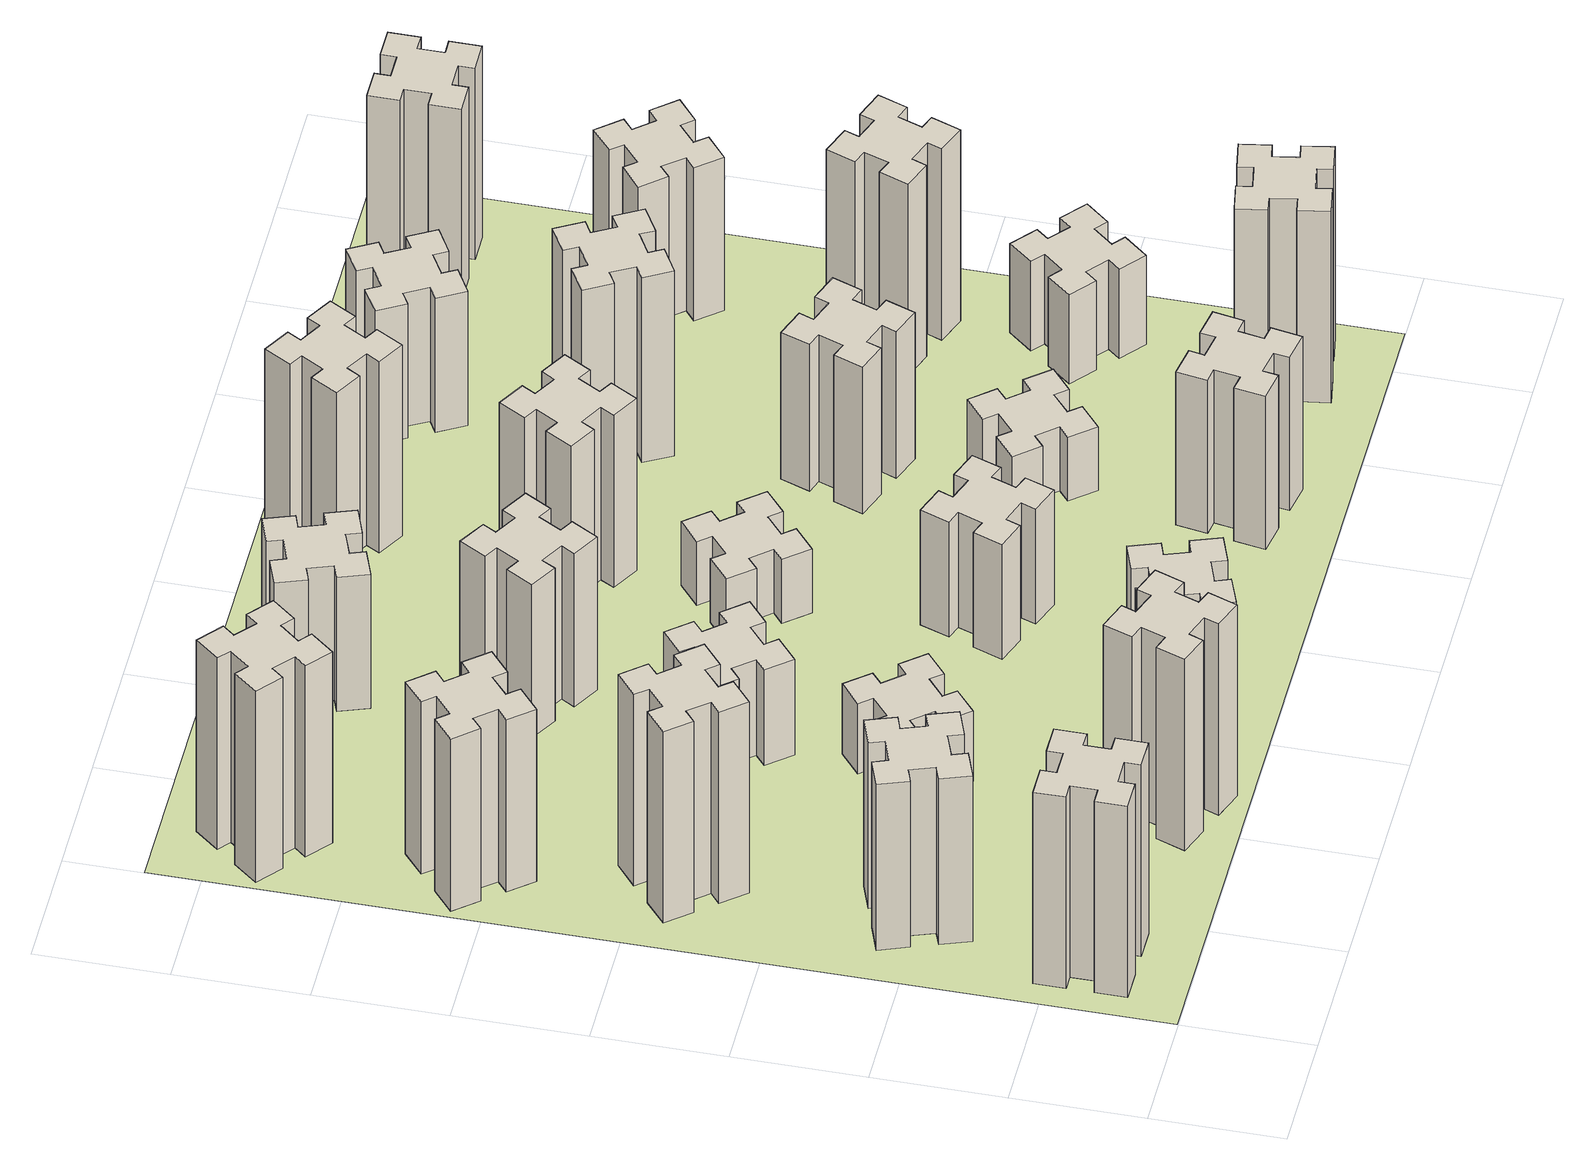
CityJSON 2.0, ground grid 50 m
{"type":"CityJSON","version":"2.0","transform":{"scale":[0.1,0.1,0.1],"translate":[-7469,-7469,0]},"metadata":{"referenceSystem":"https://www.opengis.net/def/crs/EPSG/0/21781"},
"CityObjects":{
"building1":{"type":"Building","attributes":{"class":"1000","function":"1000","usage":"1000","yearOfConstruction":2016,"roofType":"1000","measuredHeight":90,"storeysAboveGround":30,"storeysBelowGround":0},"geometry":[{"type":"Solid","lod":"1","boundaries":[[[[0,1,2,3,4,5,6,7,8,9,10,11,12,13,14,15,16,17,18,19]],[[17,16,20,21]],[[16,15,22,20]],[[15,14,23,22]],[[14,13,24,23]],[[13,12,25,24]],[[12,11,26,25]],[[11,10,27,26]],[[10,9,28,27]],[[9,8,29,28]],[[8,7,30,29]],[[7,6,31,30]],[[6,5,32,31]],[[5,4,33,32]],[[4,3,34,33]],[[3,2,35,34]],[[2,1,36,35]],[[1,0,37,36]],[[0,19,38,37]],[[19,18,39,38]],[[18,17,21,39]],[[24,25,26,27,28,29,30,31,32,33,34,35,36,37,38,39,21,20,22,23]]]]}]},
"building2":{"type":"Building","attributes":{"class":"1000","function":"1000","usage":"1000","yearOfConstruction":2016,"roofType":"1000","measuredHeight":78,"storeysAboveGround":30,"storeysBelowGround":0},"geometry":[{"type":"Solid","lod":"1","boundaries":[[[[40,41,42,43,44,45,46,47,48,49,50,51,52,53,54,55,56,57,58,59]],[[57,56,60,61]],[[56,55,62,60]],[[55,54,63,62]],[[54,53,64,63]],[[53,52,65,64]],[[52,51,66,65]],[[51,50,67,66]],[[50,49,68,67]],[[49,48,69,68]],[[48,47,70,69]],[[47,46,71,70]],[[46,45,72,71]],[[45,44,73,72]],[[44,43,74,73]],[[43,42,75,74]],[[42,41,76,75]],[[41,40,77,76]],[[40,59,78,77]],[[59,58,79,78]],[[58,57,61,79]],[[64,65,66,67,68,69,70,71,72,73,74,75,76,77,78,79,61,60,62,63]]]]}]},
"building3":{"type":"Building","attributes":{"class":"1000","function":"1000","usage":"1000","yearOfConstruction":2016,"roofType":"1000","measuredHeight":90,"storeysAboveGround":30,"storeysBelowGround":0},"geometry":[{"type":"Solid","lod":"1","boundaries":[[[[80,81,82,83,84,85,86,87,88,89,90,91,92,93,94,95,96,97,98,99]],[[97,96,100,101]],[[96,95,102,100]],[[95,94,103,102]],[[94,93,104,103]],[[93,92,105,104]],[[92,91,106,105]],[[91,90,107,106]],[[90,89,108,107]],[[89,88,109,108]],[[88,87,110,109]],[[87,86,111,110]],[[86,85,112,111]],[[85,84,113,112]],[[84,83,114,113]],[[83,82,115,114]],[[82,81,116,115]],[[81,80,117,116]],[[80,99,118,117]],[[99,98,119,118]],[[98,97,101,119]],[[104,105,106,107,108,109,110,111,112,113,114,115,116,117,118,119,101,100,102,103]]]]}]},
"building4":{"type":"Building","attributes":{"class":"1000","function":"1000","usage":"1000","yearOfConstruction":2016,"roofType":"1000","measuredHeight":81,"storeysAboveGround":30,"storeysBelowGround":0},"geometry":[{"type":"Solid","lod":"1","boundaries":[[[[120,121,122,123,124,125,126,127,128,129,130,131,132,133,134,135,136,137,138,139]],[[137,136,140,141]],[[136,135,142,140]],[[135,134,143,142]],[[134,133,144,143]],[[133,132,145,144]],[[132,131,146,145]],[[131,130,147,146]],[[130,129,148,147]],[[129,128,149,148]],[[128,127,150,149]],[[127,126,151,150]],[[126,125,152,151]],[[125,124,153,152]],[[124,123,154,153]],[[123,122,155,154]],[[122,121,156,155]],[[121,120,157,156]],[[120,139,158,157]],[[139,138,159,158]],[[138,137,141,159]],[[144,145,146,147,148,149,150,151,152,153,154,155,156,157,158,159,141,140,142,143]]]]}]},
"building5":{"type":"Building","attributes":{"class":"1000","function":"1000","usage":"1000","yearOfConstruction":2016,"roofType":"1000","measuredHeight":90,"storeysAboveGround":30,"storeysBelowGround":0},"geometry":[{"type":"Solid","lod":"1","boundaries":[[[[160,161,162,163,164,165,166,167,168,169,170,171,172,173,174,175,176,177,178,179]],[[177,176,180,181]],[[176,175,182,180]],[[175,174,183,182]],[[174,173,184,183]],[[173,172,185,184]],[[172,171,186,185]],[[171,170,187,186]],[[170,169,188,187]],[[169,168,189,188]],[[168,167,190,189]],[[167,166,191,190]],[[166,165,192,191]],[[165,164,193,192]],[[164,163,194,193]],[[163,162,195,194]],[[162,161,196,195]],[[161,160,197,196]],[[160,179,198,197]],[[179,178,199,198]],[[178,177,181,199]],[[184,185,186,187,188,189,190,191,192,193,194,195,196,197,198,199,181,180,182,183]]]]}]},
"building6":{"type":"Building","attributes":{"class":"1000","function":"1000","usage":"1000","yearOfConstruction":2016,"roofType":"1000","measuredHeight":90,"storeysAboveGround":30,"storeysBelowGround":0},"geometry":[{"type":"Solid","lod":"1","boundaries":[[[[200,201,202,203,204,205,206,207,208,209,210,211,212,213,214,215,216,217,218,219]],[[217,216,220,221]],[[216,215,222,220]],[[215,214,223,222]],[[214,213,224,223]],[[213,212,225,224]],[[212,211,226,225]],[[211,210,227,226]],[[210,209,228,227]],[[209,208,229,228]],[[208,207,230,229]],[[207,206,231,230]],[[206,205,232,231]],[[205,204,233,232]],[[204,203,234,233]],[[203,202,235,234]],[[202,201,236,235]],[[201,200,237,236]],[[200,219,238,237]],[[219,218,239,238]],[[218,217,221,239]],[[224,225,226,227,228,229,230,231,232,233,234,235,236,237,238,239,221,220,222,223]]]]}]},
"building7":{"type":"Building","attributes":{"class":"1000","function":"1000","usage":"1000","yearOfConstruction":2016,"roofType":"1000","measuredHeight":33,"storeysAboveGround":30,"storeysBelowGround":0},"geometry":[{"type":"Solid","lod":"1","boundaries":[[[[240,241,242,243,244,245,246,247,248,249,250,251,252,253,254,255,256,257,258,259]],[[257,256,260,261]],[[256,255,262,260]],[[255,254,263,262]],[[254,253,264,263]],[[253,252,265,264]],[[252,251,266,265]],[[251,250,267,266]],[[250,249,268,267]],[[249,248,269,268]],[[248,247,270,269]],[[247,246,271,270]],[[246,245,272,271]],[[245,244,273,272]],[[244,243,274,273]],[[243,242,275,274]],[[242,241,276,275]],[[241,240,277,276]],[[240,259,278,277]],[[259,258,279,278]],[[258,257,261,279]],[[264,265,266,267,268,269,270,271,272,273,274,275,276,277,278,279,261,260,262,263]]]]}]},
"building8":{"type":"Building","attributes":{"class":"1000","function":"1000","usage":"1000","yearOfConstruction":2016,"roofType":"1000","measuredHeight":45,"storeysAboveGround":30,"storeysBelowGround":0},"geometry":[{"type":"Solid","lod":"1","boundaries":[[[[280,281,282,283,284,285,286,287,288,289,290,291,292,293,294,295,296,297,298,299]],[[297,296,300,301]],[[296,295,302,300]],[[295,294,303,302]],[[294,293,304,303]],[[293,292,305,304]],[[292,291,306,305]],[[291,290,307,306]],[[290,289,308,307]],[[289,288,309,308]],[[288,287,310,309]],[[287,286,311,310]],[[286,285,312,311]],[[285,284,313,312]],[[284,283,314,313]],[[283,282,315,314]],[[282,281,316,315]],[[281,280,317,316]],[[280,299,318,317]],[[299,298,319,318]],[[298,297,301,319]],[[304,305,306,307,308,309,310,311,312,313,314,315,316,317,318,319,301,300,302,303]]]]}]},
"building9":{"type":"Building","attributes":{"class":"1000","function":"1000","usage":"1000","yearOfConstruction":2016,"roofType":"1000","measuredHeight":51,"storeysAboveGround":30,"storeysBelowGround":0},"geometry":[{"type":"Solid","lod":"1","boundaries":[[[[320,321,322,323,324,325,326,327,328,329,330,331,332,333,334,335,336,337,338,339]],[[337,336,340,341]],[[336,335,342,340]],[[335,334,343,342]],[[334,333,344,343]],[[333,332,345,344]],[[332,331,346,345]],[[331,330,347,346]],[[330,329,348,347]],[[329,328,349,348]],[[328,327,350,349]],[[327,326,351,350]],[[326,325,352,351]],[[325,324,353,352]],[[324,323,354,353]],[[323,322,355,354]],[[322,321,356,355]],[[321,320,357,356]],[[320,339,358,357]],[[339,338,359,358]],[[338,337,341,359]],[[344,345,346,347,348,349,350,351,352,353,354,355,356,357,358,359,341,340,342,343]]]]}]},
"building10":{"type":"Building","attributes":{"class":"1000","function":"1000","usage":"1000","yearOfConstruction":2016,"roofType":"1000","measuredHeight":72,"storeysAboveGround":30,"storeysBelowGround":0},"geometry":[{"type":"Solid","lod":"1","boundaries":[[[[360,361,362,363,364,365,366,367,368,369,370,371,372,373,374,375,376,377,378,379]],[[377,376,380,381]],[[376,375,382,380]],[[375,374,383,382]],[[374,373,384,383]],[[373,372,385,384]],[[372,371,386,385]],[[371,370,387,386]],[[370,369,388,387]],[[369,368,389,388]],[[368,367,390,389]],[[367,366,391,390]],[[366,365,392,391]],[[365,364,393,392]],[[364,363,394,393]],[[363,362,395,394]],[[362,361,396,395]],[[361,360,397,396]],[[360,379,398,397]],[[379,378,399,398]],[[378,377,381,399]],[[384,385,386,387,388,389,390,391,392,393,394,395,396,397,398,399,381,380,382,383]]]]}]},
"building11":{"type":"Building","attributes":{"class":"1000","function":"1000","usage":"1000","yearOfConstruction":2016,"roofType":"1000","measuredHeight":63,"storeysAboveGround":30,"storeysBelowGround":0},"geometry":[{"type":"Solid","lod":"1","boundaries":[[[[400,401,402,403,404,405,406,407,408,409,410,411,412,413,414,415,416,417,418,419]],[[417,416,420,421]],[[416,415,422,420]],[[415,414,423,422]],[[414,413,424,423]],[[413,412,425,424]],[[412,411,426,425]],[[411,410,427,426]],[[410,409,428,427]],[[409,408,429,428]],[[408,407,430,429]],[[407,406,431,430]],[[406,405,432,431]],[[405,404,433,432]],[[404,403,434,433]],[[403,402,435,434]],[[402,401,436,435]],[[401,400,437,436]],[[400,419,438,437]],[[419,418,439,438]],[[418,417,421,439]],[[424,425,426,427,428,429,430,431,432,433,434,435,436,437,438,439,421,420,422,423]]]]}]},
"building12":{"type":"Building","attributes":{"class":"1000","function":"1000","usage":"1000","yearOfConstruction":2016,"roofType":"1000","measuredHeight":54,"storeysAboveGround":30,"storeysBelowGround":0},"geometry":[{"type":"Solid","lod":"1","boundaries":[[[[440,441,442,443,444,445,446,447,448,449,450,451,452,453,454,455,456,457,458,459]],[[457,456,460,461]],[[456,455,462,460]],[[455,454,463,462]],[[454,453,464,463]],[[453,452,465,464]],[[452,451,466,465]],[[451,450,467,466]],[[450,449,468,467]],[[449,448,469,468]],[[448,447,470,469]],[[447,446,471,470]],[[446,445,472,471]],[[445,444,473,472]],[[444,443,474,473]],[[443,442,475,474]],[[442,441,476,475]],[[441,440,477,476]],[[440,459,478,477]],[[459,458,479,478]],[[458,457,461,479]],[[464,465,466,467,468,469,470,471,472,473,474,475,476,477,478,479,461,460,462,463]]]]}]},
"building13":{"type":"Building","attributes":{"class":"1000","function":"1000","usage":"1000","yearOfConstruction":2016,"roofType":"1000","measuredHeight":30,"storeysAboveGround":30,"storeysBelowGround":0},"geometry":[{"type":"Solid","lod":"1","boundaries":[[[[480,481,482,483,484,485,486,487,488,489,490,491,492,493,494,495,496,497,498,499]],[[497,496,500,501]],[[496,495,502,500]],[[495,494,503,502]],[[494,493,504,503]],[[493,492,505,504]],[[492,491,506,505]],[[491,490,507,506]],[[490,489,508,507]],[[489,488,509,508]],[[488,487,510,509]],[[487,486,511,510]],[[486,485,512,511]],[[485,484,513,512]],[[484,483,514,513]],[[483,482,515,514]],[[482,481,516,515]],[[481,480,517,516]],[[480,499,518,517]],[[499,498,519,518]],[[498,497,501,519]],[[504,505,506,507,508,509,510,511,512,513,514,515,516,517,518,519,501,500,502,503]]]]}]},
"building14":{"type":"Building","attributes":{"class":"1000","function":"1000","usage":"1000","yearOfConstruction":2016,"roofType":"1000","measuredHeight":81,"storeysAboveGround":30,"storeysBelowGround":0},"geometry":[{"type":"Solid","lod":"1","boundaries":[[[[520,521,522,523,524,525,526,527,528,529,530,531,532,533,534,535,536,537,538,539]],[[537,536,540,541]],[[536,535,542,540]],[[535,534,543,542]],[[534,533,544,543]],[[533,532,545,544]],[[532,531,546,545]],[[531,530,547,546]],[[530,529,548,547]],[[529,528,549,548]],[[528,527,550,549]],[[527,526,551,550]],[[526,525,552,551]],[[525,524,553,552]],[[524,523,554,553]],[[523,522,555,554]],[[522,521,556,555]],[[521,520,557,556]],[[520,539,558,557]],[[539,538,559,558]],[[538,537,541,559]],[[544,545,546,547,548,549,550,551,552,553,554,555,556,557,558,559,541,540,542,543]]]]}]},
"building15":{"type":"Building","attributes":{"class":"1000","function":"1000","usage":"1000","yearOfConstruction":2016,"roofType":"1000","measuredHeight":72,"storeysAboveGround":30,"storeysBelowGround":0},"geometry":[{"type":"Solid","lod":"1","boundaries":[[[[560,561,562,563,564,565,566,567,568,569,570,571,572,573,574,575,576,577,578,579]],[[577,576,580,581]],[[576,575,582,580]],[[575,574,583,582]],[[574,573,584,583]],[[573,572,585,584]],[[572,571,586,585]],[[571,570,587,586]],[[570,569,588,587]],[[569,568,589,588]],[[568,567,590,589]],[[567,566,591,590]],[[566,565,592,591]],[[565,564,593,592]],[[564,563,594,593]],[[563,562,595,594]],[[562,561,596,595]],[[561,560,597,596]],[[560,579,598,597]],[[579,578,599,598]],[[578,577,581,599]],[[584,585,586,587,588,589,590,591,592,593,594,595,596,597,598,599,581,580,582,583]]]]}]},
"building16":{"type":"Building","attributes":{"class":"1000","function":"1000","usage":"1000","yearOfConstruction":2016,"roofType":"1000","measuredHeight":90,"storeysAboveGround":30,"storeysBelowGround":0},"geometry":[{"type":"Solid","lod":"1","boundaries":[[[[600,601,602,603,604,605,606,607,608,609,610,611,612,613,614,615,616,617,618,619]],[[617,616,620,621]],[[616,615,622,620]],[[615,614,623,622]],[[614,613,624,623]],[[613,612,625,624]],[[612,611,626,625]],[[611,610,627,626]],[[610,609,628,627]],[[609,608,629,628]],[[608,607,630,629]],[[607,606,631,630]],[[606,605,632,631]],[[605,604,633,632]],[[604,603,634,633]],[[603,602,635,634]],[[602,601,636,635]],[[601,600,637,636]],[[600,619,638,637]],[[619,618,639,638]],[[618,617,621,639]],[[624,625,626,627,628,629,630,631,632,633,634,635,636,637,638,639,621,620,622,623]]]]}]},
"building17":{"type":"Building","attributes":{"class":"1000","function":"1000","usage":"1000","yearOfConstruction":2016,"roofType":"1000","measuredHeight":30,"storeysAboveGround":30,"storeysBelowGround":0},"geometry":[{"type":"Solid","lod":"1","boundaries":[[[[640,641,642,643,644,645,646,647,648,649,650,651,652,653,654,655,656,657,658,659]],[[657,656,660,661]],[[656,655,662,660]],[[655,654,663,662]],[[654,653,664,663]],[[653,652,665,664]],[[652,651,666,665]],[[651,650,667,666]],[[650,649,668,667]],[[649,648,669,668]],[[648,647,670,669]],[[647,646,671,670]],[[646,645,672,671]],[[645,644,673,672]],[[644,643,674,673]],[[643,642,675,674]],[[642,641,676,675]],[[641,640,677,676]],[[640,659,678,677]],[[659,658,679,678]],[[658,657,661,679]],[[664,665,666,667,668,669,670,671,672,673,674,675,676,677,678,679,661,660,662,663]]]]}]},
"building18":{"type":"Building","attributes":{"class":"1000","function":"1000","usage":"1000","yearOfConstruction":2016,"roofType":"1000","measuredHeight":69,"storeysAboveGround":30,"storeysBelowGround":0},"geometry":[{"type":"Solid","lod":"1","boundaries":[[[[680,681,682,683,684,685,686,687,688,689,690,691,692,693,694,695,696,697,698,699]],[[697,696,700,701]],[[696,695,702,700]],[[695,694,703,702]],[[694,693,704,703]],[[693,692,705,704]],[[692,691,706,705]],[[691,690,707,706]],[[690,689,708,707]],[[689,688,709,708]],[[688,687,710,709]],[[687,686,711,710]],[[686,685,712,711]],[[685,684,713,712]],[[684,683,714,713]],[[683,682,715,714]],[[682,681,716,715]],[[681,680,717,716]],[[680,699,718,717]],[[699,698,719,718]],[[698,697,701,719]],[[704,705,706,707,708,709,710,711,712,713,714,715,716,717,718,719,701,700,702,703]]]]}]},
"building19":{"type":"Building","attributes":{"class":"1000","function":"1000","usage":"1000","yearOfConstruction":2016,"roofType":"1000","measuredHeight":87,"storeysAboveGround":30,"storeysBelowGround":0},"geometry":[{"type":"Solid","lod":"1","boundaries":[[[[720,721,722,723,724,725,726,727,728,729,730,731,732,733,734,735,736,737,738,739]],[[737,736,740,741]],[[736,735,742,740]],[[735,734,743,742]],[[734,733,744,743]],[[733,732,745,744]],[[732,731,746,745]],[[731,730,747,746]],[[730,729,748,747]],[[729,728,749,748]],[[728,727,750,749]],[[727,726,751,750]],[[726,725,752,751]],[[725,724,753,752]],[[724,723,754,753]],[[723,722,755,754]],[[722,721,756,755]],[[721,720,757,756]],[[720,739,758,757]],[[739,738,759,758]],[[738,737,741,759]],[[744,745,746,747,748,749,750,751,752,753,754,755,756,757,758,759,741,740,742,743]]]]}]},
"building20":{"type":"Building","attributes":{"class":"1000","function":"1000","usage":"1000","yearOfConstruction":2016,"roofType":"1000","measuredHeight":90,"storeysAboveGround":30,"storeysBelowGround":0},"geometry":[{"type":"Solid","lod":"1","boundaries":[[[[760,761,762,763,764,765,766,767,768,769,770,771,772,773,774,775,776,777,778,779]],[[777,776,780,781]],[[776,775,782,780]],[[775,774,783,782]],[[774,773,784,783]],[[773,772,785,784]],[[772,771,786,785]],[[771,770,787,786]],[[770,769,788,787]],[[769,768,789,788]],[[768,767,790,789]],[[767,766,791,790]],[[766,765,792,791]],[[765,764,793,792]],[[764,763,794,793]],[[763,762,795,794]],[[762,761,796,795]],[[761,760,797,796]],[[760,779,798,797]],[[779,778,799,798]],[[778,777,781,799]],[[784,785,786,787,788,789,790,791,792,793,794,795,796,797,798,799,781,780,782,783]]]]}]},
"building21":{"type":"Building","attributes":{"class":"1000","function":"1000","usage":"1000","yearOfConstruction":2016,"roofType":"1000","measuredHeight":63,"storeysAboveGround":30,"storeysBelowGround":0},"geometry":[{"type":"Solid","lod":"1","boundaries":[[[[800,801,802,803,804,805,806,807,808,809,810,811,812,813,814,815,816,817,818,819]],[[817,816,820,821]],[[816,815,822,820]],[[815,814,823,822]],[[814,813,824,823]],[[813,812,825,824]],[[812,811,826,825]],[[811,810,827,826]],[[810,809,828,827]],[[809,808,829,828]],[[808,807,830,829]],[[807,806,831,830]],[[806,805,832,831]],[[805,804,833,832]],[[804,803,834,833]],[[803,802,835,834]],[[802,801,836,835]],[[801,800,837,836]],[[800,819,838,837]],[[819,818,839,838]],[[818,817,821,839]],[[824,825,826,827,828,829,830,831,832,833,834,835,836,837,838,839,821,820,822,823]]]]}]},
"building22":{"type":"Building","attributes":{"class":"1000","function":"1000","usage":"1000","yearOfConstruction":2016,"roofType":"1000","measuredHeight":42,"storeysAboveGround":30,"storeysBelowGround":0},"geometry":[{"type":"Solid","lod":"1","boundaries":[[[[840,841,842,843,844,845,846,847,848,849,850,851,852,853,854,855,856,857,858,859]],[[857,856,860,861]],[[856,855,862,860]],[[855,854,863,862]],[[854,853,864,863]],[[853,852,865,864]],[[852,851,866,865]],[[851,850,867,866]],[[850,849,868,867]],[[849,848,869,868]],[[848,847,870,869]],[[847,846,871,870]],[[846,845,872,871]],[[845,844,873,872]],[[844,843,874,873]],[[843,842,875,874]],[[842,841,876,875]],[[841,840,877,876]],[[840,859,878,877]],[[859,858,879,878]],[[858,857,861,879]],[[864,865,866,867,868,869,870,871,872,873,874,875,876,877,878,879,861,860,862,863]]]]}]},
"building23":{"type":"Building","attributes":{"class":"1000","function":"1000","usage":"1000","yearOfConstruction":2016,"roofType":"1000","measuredHeight":90,"storeysAboveGround":30,"storeysBelowGround":0},"geometry":[{"type":"Solid","lod":"1","boundaries":[[[[880,881,882,883,884,885,886,887,888,889,890,891,892,893,894,895,896,897,898,899]],[[897,896,900,901]],[[896,895,902,900]],[[895,894,903,902]],[[894,893,904,903]],[[893,892,905,904]],[[892,891,906,905]],[[891,890,907,906]],[[890,889,908,907]],[[889,888,909,908]],[[888,887,910,909]],[[887,886,911,910]],[[886,885,912,911]],[[885,884,913,912]],[[884,883,914,913]],[[883,882,915,914]],[[882,881,916,915]],[[881,880,917,916]],[[880,899,918,917]],[[899,898,919,918]],[[898,897,901,919]],[[904,905,906,907,908,909,910,911,912,913,914,915,916,917,918,919,901,900,902,903]]]]}]},
"building24":{"type":"Building","attributes":{"class":"1000","function":"1000","usage":"1000","yearOfConstruction":2016,"roofType":"1000","measuredHeight":72,"storeysAboveGround":30,"storeysBelowGround":0},"geometry":[{"type":"Solid","lod":"1","boundaries":[[[[920,921,922,923,924,925,926,927,928,929,930,931,932,933,934,935,936,937,938,939]],[[937,936,940,941]],[[936,935,942,940]],[[935,934,943,942]],[[934,933,944,943]],[[933,932,945,944]],[[932,931,946,945]],[[931,930,947,946]],[[930,929,948,947]],[[929,928,949,948]],[[928,927,950,949]],[[927,926,951,950]],[[926,925,952,951]],[[925,924,953,952]],[[924,923,954,953]],[[923,922,955,954]],[[922,921,956,955]],[[921,920,957,956]],[[920,939,958,957]],[[939,938,959,958]],[[938,937,941,959]],[[944,945,946,947,948,949,950,951,952,953,954,955,956,957,958,959,941,940,942,943]]]]}]},
"building25":{"type":"Building","attributes":{"class":"1000","function":"1000","usage":"1000","yearOfConstruction":2016,"roofType":"1000","measuredHeight":90,"storeysAboveGround":30,"storeysBelowGround":0},"geometry":[{"type":"Solid","lod":"1","boundaries":[[[[960,961,962,963,964,965,966,967,968,969,970,971,972,973,974,975,976,977,978,979]],[[977,976,980,981]],[[976,975,982,980]],[[975,974,983,982]],[[974,973,984,983]],[[973,972,985,984]],[[972,971,986,985]],[[971,970,987,986]],[[970,969,988,987]],[[969,968,989,988]],[[968,967,990,989]],[[967,966,991,990]],[[966,965,992,991]],[[965,964,993,992]],[[964,963,994,993]],[[963,962,995,994]],[[962,961,996,995]],[[961,960,997,996]],[[960,979,998,997]],[[979,978,999,998]],[[978,977,981,999]],[[984,985,986,987,988,989,990,991,992,993,994,995,996,997,998,999,981,980,982,983]]]]}]},
"landuse1":{"type":"LandUse","attributes":{"name":"plot1","function":"1010"},"geometry":[{"type":"MultiSurface","lod":"1","boundaries":[[[1000,1001,1002,1003]]]}]}
},
"vertices":[
[165,425,0],[165,325,0],[105,325,0],[105,205,0],[225,205,0],[225,265,0],[325,265,0],[325,205,0],[445,205,0],[445,325,0],[385,325,0],[385,425,0],[445,425,0],[445,545,0],[325,545,0],[325,485,0],[225,485,0],[225,545,0],[105,545,0],[105,425,0],[225,485,900],[225,545,900],[325,485,900],[325,545,900],[445,545,900],[445,425,900],[385,425,900],[385,325,900],[445,325,900],[445,205,900],[325,205,900],[325,265,900],[225,265,900],[225,205,900],[105,205,900],[105,325,900],[165,325,900],[165,425,900],[105,425,900],[105,545,900],
[255,1025,0],[289,931,0],[233,910,0],[274,797,0],[387,839,0],[366,895,0],[460,929,0],[480,873,0],[593,914,0],[552,1027,0],[496,1006,0],[462,1100,0],[518,1120,0],[477,1233,0],[364,1192,0],[385,1136,0],[291,1102,0],[270,1158,0],[157,1117,0],[199,1004,0],[291,1102,780],[270,1158,780],[385,1136,780],[364,1192,780],[477,1233,780],[518,1120,780],[462,1100,780],[496,1006,780],[552,1027,780],[593,914,780],[480,873,780],[460,929,780],[366,895,780],[387,839,780],[274,797,780],[233,910,780],[289,931,780],[255,1025,780],[199,1004,780],[157,1117,780],
[492,1888,0],[427,1964,0],[473,2003,0],[396,2095,0],[304,2018,0],[343,1972,0],[266,1907,0],[228,1953,0],[136,1876,0],[213,1784,0],[259,1823,0],[323,1746,0],[277,1708,0],[354,1616,0],[446,1693,0],[408,1739,0],[484,1803,0],[523,1757,0],[615,1834,0],[538,1926,0],[484,1803,900],[523,1757,900],[408,1739,900],[446,1693,900],[354,1616,900],[277,1708,900],[323,1746,900],[259,1823,900],[213,1784,900],[136,1876,900],[228,1953,900],[266,1907,900],[343,1972,900],[304,2018,900],[396,2095,900],[473,2003,900],[427,1964,900],[492,1888,900],[538,1926,900],[615,1834,900],
[243,2712,0],[166,2647,0],[128,2693,0],[36,2616,0],[113,2524,0],[159,2563,0],[223,2486,0],[177,2448,0],[254,2356,0],[346,2433,0],[308,2479,0],[384,2543,0],[423,2497,0],[515,2574,0],[438,2666,0],[392,2628,0],[327,2704,0],[373,2743,0],[296,2835,0],[204,2758,0],[327,2704,810],[373,2743,810],[392,2628,810],[438,2666,810],[515,2574,810],[423,2497,810],[384,2543,810],[308,2479,810],[346,2433,810],[254,2356,810],[177,2448,810],[223,2486,810],[159,2563,810],[113,2524,810],[36,2616,810],[128,2693,810],[166,2647,810],[243,2712,810],[204,2758,810],[296,2835,810],
[1029,360,0],[995,266,0],[939,287,0],[897,174,0],[1010,133,0],[1031,189,0],[1125,155,0],[1104,99,0],[1217,57,0],[1258,170,0],[1202,191,0],[1236,285,0],[1292,264,0],[1333,377,0],[1220,418,0],[1200,362,0],[1106,396,0],[1127,452,0],[1014,493,0],[973,380,0],[1106,396,900],[1127,452,900],[1200,362,900],[1220,418,900],[1333,377,900],[1292,264,900],[1236,285,900],[1202,191,900],[1258,170,900],[1217,57,900],[1104,99,900],[1125,155,900],[1031,189,900],[1010,133,900],[897,174,900],[939,287,900],[995,266,900],[1029,360,900],[973,380,900],[1014,493,900],
[384,3387,0],[308,3452,0],[346,3498,0],[254,3575,0],[177,3483,0],[223,3444,0],[159,3368,0],[113,3406,0],[36,3314,0],[128,3237,0],[166,3283,0],[243,3219,0],[204,3173,0],[296,3096,0],[373,3188,0],[327,3226,0],[392,3303,0],[438,3264,0],[515,3356,0],[423,3433,0],[392,3303,900],[438,3264,900],[327,3226,900],[373,3188,900],[296,3096,900],[204,3173,900],[243,3219,900],[166,3283,900],[128,3237,900],[36,3314,900],[113,3406,900],[159,3368,900],[223,3444,900],[177,3483,900],[254,3575,900],[346,3498,900],[308,3452,900],[384,3387,900],[423,3433,900],[515,3356,900],
[1083,1332,0],[1006,1267,0],[968,1313,0],[876,1236,0],[953,1144,0],[999,1183,0],[1063,1106,0],[1017,1068,0],[1094,976,0],[1186,1053,0],[1148,1099,0],[1224,1163,0],[1263,1117,0],[1355,1194,0],[1278,1286,0],[1232,1248,0],[1167,1324,0],[1213,1363,0],[1136,1455,0],[1044,1378,0],[1167,1324,330],[1213,1363,330],[1232,1248,330],[1278,1286,330],[1355,1194,330],[1263,1117,330],[1224,1163,330],[1148,1099,330],[1186,1053,330],[1094,976,330],[1017,1068,330],[1063,1106,330],[999,1183,330],[953,1144,330],[876,1236,330],[968,1313,330],[1006,1267,330],[1083,1332,330],[1044,1378,330],[1136,1455,330],
[1083,1972,0],[1006,1907,0],[968,1953,0],[876,1876,0],[953,1784,0],[999,1823,0],[1063,1746,0],[1017,1708,0],[1094,1616,0],[1186,1693,0],[1148,1739,0],[1224,1803,0],[1263,1757,0],[1355,1834,0],[1278,1926,0],[1232,1888,0],[1167,1964,0],[1213,2003,0],[1136,2095,0],[1044,2018,0],[1167,1964,450],[1213,2003,450],[1232,1888,450],[1278,1926,450],[1355,1834,450],[1263,1757,450],[1224,1803,450],[1148,1739,450],[1186,1693,450],[1094,1616,450],[1017,1708,450],[1063,1746,450],[999,1823,450],[953,1784,450],[876,1876,450],[968,1953,450],[1006,1907,450],[1083,1972,450],[1044,2018,450],[1136,2095,450],
[1765,496,0],[1671,462,0],[1650,518,0],[1537,477,0],[1579,364,0],[1635,385,0],[1669,291,0],[1613,270,0],[1654,157,0],[1767,199,0],[1746,255,0],[1840,289,0],[1860,233,0],[1973,274,0],[1932,387,0],[1876,366,0],[1842,460,0],[1898,480,0],[1857,593,0],[1744,552,0],[1842,460,510],[1898,480,510],[1876,366,510],[1932,387,510],[1973,274,510],[1860,233,510],[1840,289,510],[1746,255,510],[1767,199,510],[1654,157,510],[1613,270,510],[1669,291,510],[1635,385,510],[1579,364,510],[1537,477,510],[1650,518,510],[1671,462,510],[1765,496,510],[1744,552,510],[1857,593,510],
[1314,2666,0],[1227,2716,0],[1257,2768,0],[1153,2828,0],[1093,2724,0],[1145,2694,0],[1095,2607,0],[1043,2637,0],[983,2533,0],[1087,2473,0],[1117,2525,0],[1204,2475,0],[1174,2423,0],[1278,2363,0],[1338,2467,0],[1286,2497,0],[1336,2584,0],[1388,2554,0],[1448,2658,0],[1344,2718,0],[1336,2584,720],[1388,2554,720],[1286,2497,720],[1338,2467,720],[1278,2363,720],[1174,2423,720],[1204,2475,720],[1117,2525,720],[1087,2473,720],[983,2533,720],[1043,2637,720],[1095,2607,720],[1145,2694,720],[1093,2724,720],[1153,2828,720],[1257,2768,720],[1227,2716,720],[1314,2666,720],[1344,2718,720],[1448,2658,720],
[1125,3456,0],[1031,3422,0],[1010,3478,0],[897,3437,0],[939,3324,0],[995,3345,0],[1029,3251,0],[973,3230,0],[1014,3117,0],[1127,3159,0],[1106,3215,0],[1200,3249,0],[1220,3193,0],[1333,3234,0],[1292,3347,0],[1236,3326,0],[1202,3420,0],[1258,3440,0],[1217,3553,0],[1104,3512,0],[1202,3420,630],[1258,3440,630],[1236,3326,630],[1292,3347,630],[1333,3234,630],[1220,3193,630],[1200,3249,630],[1106,3215,630],[1127,3159,630],[1014,3117,630],[973,3230,630],[1029,3251,630],[995,3345,630],[939,3324,630],[897,3437,630],[1010,3478,630],[1031,3422,630],[1125,3456,630],[1104,3512,630],[1217,3553,630],
[1869,1200,0],[1835,1106,0],[1779,1127,0],[1737,1014,0],[1850,973,0],[1871,1029,0],[1965,995,0],[1944,939,0],[2057,897,0],[2098,1010,0],[2042,1031,0],[2076,1125,0],[2132,1104,0],[2173,1217,0],[2060,1258,0],[2040,1202,0],[1946,1236,0],[1967,1292,0],[1854,1333,0],[1813,1220,0],[1946,1236,540],[1967,1292,540],[2040,1202,540],[2060,1258,540],[2173,1217,540],[2132,1104,540],[2076,1125,540],[2042,1031,540],[2098,1010,540],[2057,897,540],[1944,939,540],[1965,995,540],[1871,1029,540],[1850,973,540],[1737,1014,540],[1779,1127,540],[1835,1106,540],[1869,1200,540],[1813,1220,540],[1854,1333,540],
[1972,1988,0],[1907,2064,0],[1953,2103,0],[1876,2195,0],[1784,2118,0],[1823,2072,0],[1746,2007,0],[1708,2053,0],[1616,1976,0],[1693,1884,0],[1739,1923,0],[1803,1846,0],[1757,1808,0],[1834,1716,0],[1926,1793,0],[1888,1839,0],[1964,1903,0],[2003,1857,0],[2095,1934,0],[2018,2026,0],[1964,1903,300],[2003,1857,300],[1888,1839,300],[1926,1793,300],[1834,1716,300],[1757,1808,300],[1803,1846,300],[1739,1923,300],[1693,1884,300],[1616,1976,300],[1708,2053,300],[1746,2007,300],[1823,2072,300],[1784,2118,300],[1876,2195,300],[1953,2103,300],[1907,2064,300],[1972,1988,300],[2018,2026,300],[2095,1934,300],
[1926,2497,0],[1976,2584,0],[2028,2554,0],[2088,2658,0],[1984,2718,0],[1954,2666,0],[1867,2716,0],[1897,2768,0],[1793,2828,0],[1733,2724,0],[1785,2694,0],[1735,2607,0],[1683,2637,0],[1623,2533,0],[1727,2473,0],[1757,2525,0],[1844,2475,0],[1814,2423,0],[1918,2363,0],[1978,2467,0],[1844,2475,810],[1814,2423,810],[1757,2525,810],[1727,2473,810],[1623,2533,810],[1683,2637,810],[1735,2607,810],[1785,2694,810],[1733,2724,810],[1793,2828,810],[1897,2768,810],[1867,2716,810],[1954,2666,810],[1984,2718,810],[2088,2658,810],[2028,2554,810],[1976,2584,810],[1926,2497,810],[1978,2467,810],[1918,2363,810],
[2596,444,0],[2578,345,0],[2519,356,0],[2498,237,0],[2617,217,0],[2627,276,0],[2725,258,0],[2715,199,0],[2833,178,0],[2854,297,0],[2795,307,0],[2812,405,0],[2871,395,0],[2892,513,0],[2774,534,0],[2764,475,0],[2665,492,0],[2676,551,0],[2557,572,0],[2537,454,0],[2665,492,720],[2676,551,720],[2764,475,720],[2774,534,720],[2892,513,720],[2871,395,720],[2812,405,720],[2795,307,720],[2854,297,720],[2833,178,720],[2715,199,720],[2725,258,720],[2627,276,720],[2617,217,720],[2498,237,720],[2519,356,720],[2578,345,720],[2596,444,720],[2537,454,720],[2557,572,720],
[1954,3506,0],[1867,3556,0],[1897,3608,0],[1793,3668,0],[1733,3564,0],[1785,3534,0],[1735,3447,0],[1683,3477,0],[1623,3373,0],[1727,3313,0],[1757,3365,0],[1844,3315,0],[1814,3263,0],[1918,3203,0],[1978,3307,0],[1926,3337,0],[1976,3424,0],[2028,3394,0],[2088,3498,0],[1984,3558,0],[1976,3424,900],[2028,3394,900],[1926,3337,900],[1978,3307,900],[1918,3203,900],[1814,3263,900],[1844,3315,900],[1757,3365,900],[1727,3313,900],[1623,3373,900],[1683,3477,900],[1735,3447,900],[1785,3534,900],[1733,3564,900],[1793,3668,900],[1897,3608,900],[1867,3556,900],[1954,3506,900],[1984,3558,900],[2088,3498,900],
[2728,999,0],[2804,1063,0],[2843,1017,0],[2935,1094,0],[2858,1186,0],[2812,1148,0],[2747,1224,0],[2793,1263,0],[2716,1355,0],[2624,1278,0],[2663,1232,0],[2586,1167,0],[2548,1213,0],[2456,1136,0],[2533,1044,0],[2579,1083,0],[2643,1006,0],[2597,968,0],[2674,876,0],[2766,953,0],[2643,1006,300],[2597,968,300],[2579,1083,300],[2533,1044,300],[2456,1136,300],[2548,1213,300],[2586,1167,300],[2663,1232,300],[2624,1278,300],[2716,1355,300],[2793,1263,300],[2747,1224,300],[2812,1148,300],[2858,1186,300],[2935,1094,300],[2843,1017,300],[2804,1063,300],[2728,999,300],[2766,953,300],[2674,876,300],
[2682,1671,0],[2716,1765,0],[2772,1744,0],[2813,1857,0],[2700,1898,0],[2680,1842,0],[2586,1876,0],[2607,1932,0],[2494,1973,0],[2453,1860,0],[2509,1840,0],[2475,1746,0],[2419,1767,0],[2377,1654,0],[2490,1613,0],[2511,1669,0],[2605,1635,0],[2584,1579,0],[2697,1537,0],[2738,1650,0],[2605,1635,690],[2584,1579,690],[2511,1669,690],[2490,1613,690],[2377,1654,690],[2419,1767,690],[2475,1746,690],[2509,1840,690],[2453,1860,690],[2494,1973,690],[2607,1932,690],[2586,1876,690],[2680,1842,690],[2700,1898,690],[2813,1857,690],[2772,1744,690],[2716,1765,690],[2682,1671,690],[2738,1650,690],[2697,1537,690],
[2607,2475,0],[2694,2525,0],[2724,2473,0],[2828,2533,0],[2768,2637,0],[2716,2607,0],[2666,2694,0],[2718,2724,0],[2658,2828,0],[2554,2768,0],[2584,2716,0],[2497,2666,0],[2467,2718,0],[2363,2658,0],[2423,2554,0],[2475,2584,0],[2525,2497,0],[2473,2467,0],[2533,2363,0],[2637,2423,0],[2525,2497,870],[2473,2467,870],[2475,2584,870],[2423,2554,870],[2363,2658,870],[2467,2718,870],[2497,2666,870],[2584,2716,870],[2554,2768,870],[2658,2828,870],[2718,2724,870],[2666,2694,870],[2716,2607,870],[2768,2637,870],[2828,2533,870],[2724,2473,870],[2694,2525,870],[2607,2475,870],[2637,2423,870],[2533,2363,870],
[3465,492,0],[3367,475,0],[3357,534,0],[3238,513,0],[3259,395,0],[3318,405,0],[3336,307,0],[3277,297,0],[3297,178,0],[3416,199,0],[3405,258,0],[3504,276,0],[3514,217,0],[3632,237,0],[3611,356,0],[3552,345,0],[3535,444,0],[3594,454,0],[3573,572,0],[3455,551,0],[3535,444,900],[3594,454,900],[3552,345,900],[3611,356,900],[3632,237,900],[3514,217,900],[3504,276,900],[3405,258,900],[3416,199,900],[3297,178,900],[3277,297,900],[3336,307,900],[3318,405,900],[3259,395,900],[3238,513,900],[3357,534,900],[3367,475,900],[3465,492,900],[3455,551,900],[3573,572,900],
[2716,3347,0],[2666,3434,0],[2718,3464,0],[2658,3568,0],[2554,3508,0],[2584,3456,0],[2497,3406,0],[2467,3458,0],[2363,3398,0],[2423,3294,0],[2475,3324,0],[2525,3237,0],[2473,3207,0],[2533,3103,0],[2637,3163,0],[2607,3215,0],[2694,3265,0],[2724,3213,0],[2828,3273,0],[2768,3377,0],[2694,3265,630],[2724,3213,630],[2607,3215,630],[2637,3163,630],[2533,3103,630],[2473,3207,630],[2525,3237,630],[2475,3324,630],[2423,3294,630],[2363,3398,630],[2467,3458,630],[2497,3406,630],[2584,3456,630],[2554,3508,630],[2658,3568,630],[2718,3464,630],[2666,3434,630],[2716,3347,630],[2768,3377,630],[2828,3273,630],
[3544,1167,0],[3468,1232,0],[3506,1278,0],[3414,1355,0],[3337,1263,0],[3383,1224,0],[3319,1148,0],[3273,1186,0],[3196,1094,0],[3288,1017,0],[3326,1063,0],[3403,999,0],[3364,953,0],[3456,876,0],[3533,968,0],[3487,1006,0],[3552,1083,0],[3598,1044,0],[3675,1136,0],[3583,1213,0],[3552,1083,420],[3598,1044,420],[3487,1006,420],[3533,968,420],[3456,876,420],[3364,953,420],[3403,999,420],[3326,1063,420],[3288,1017,420],[3196,1094,420],[3273,1186,420],[3319,1148,420],[3383,1224,420],[3337,1263,420],[3414,1355,420],[3506,1278,420],[3468,1232,420],[3544,1167,420],[3583,1213,420],[3675,1136,420],
[3420,1842,0],[3326,1876,0],[3347,1932,0],[3234,1973,0],[3193,1860,0],[3249,1840,0],[3215,1746,0],[3159,1767,0],[3117,1654,0],[3230,1613,0],[3251,1669,0],[3345,1635,0],[3324,1579,0],[3437,1537,0],[3478,1650,0],[3422,1671,0],[3456,1765,0],[3512,1744,0],[3553,1857,0],[3440,1898,0],[3456,1765,900],[3512,1744,900],[3422,1671,900],[3478,1650,900],[3437,1537,900],[3324,1579,900],[3345,1635,900],[3251,1669,900],[3230,1613,900],[3117,1654,900],[3159,1767,900],[3215,1746,900],[3249,1840,900],[3193,1860,900],[3234,1973,900],[3347,1932,900],[3326,1876,900],[3420,1842,900],[3440,1898,900],[3553,1857,900],
[3219,2563,0],[3283,2486,0],[3237,2448,0],[3314,2356,0],[3406,2433,0],[3368,2479,0],[3444,2543,0],[3483,2497,0],[3575,2574,0],[3498,2666,0],[3452,2628,0],[3387,2704,0],[3433,2743,0],[3356,2835,0],[3264,2758,0],[3303,2712,0],[3226,2647,0],[3188,2693,0],[3096,2616,0],[3173,2524,0],[3226,2647,720],[3188,2693,720],[3303,2712,720],[3264,2758,720],[3356,2835,720],[3433,2743,720],[3387,2704,720],[3452,2628,720],[3498,2666,720],[3575,2574,720],[3483,2497,720],[3444,2543,720],[3368,2479,720],[3406,2433,720],[3314,2356,720],[3237,2448,720],[3283,2486,720],[3219,2563,720],[3173,2524,720],[3096,2616,720],
[3285,3325,0],[3385,3325,0],[3385,3265,0],[3505,3265,0],[3505,3385,0],[3445,3385,0],[3445,3485,0],[3505,3485,0],[3505,3605,0],[3385,3605,0],[3385,3545,0],[3285,3545,0],[3285,3605,0],[3165,3605,0],[3165,3485,0],[3225,3485,0],[3225,3385,0],[3165,3385,0],[3165,3265,0],[3285,3265,0],[3225,3385,900],[3165,3385,900],[3225,3485,900],[3165,3485,900],[3165,3605,900],[3285,3605,900],[3285,3545,900],[3385,3545,900],[3385,3605,900],[3505,3605,900],[3505,3485,900],[3445,3485,900],[3445,3385,900],[3505,3385,900],[3505,3265,900],[3385,3265,900],[3385,3325,900],[3285,3325,900],[3285,3265,900],[3165,3265,900],
[5,3705,0],[3705,3705,0],[3705,5,0],[5,5,0]
]}
